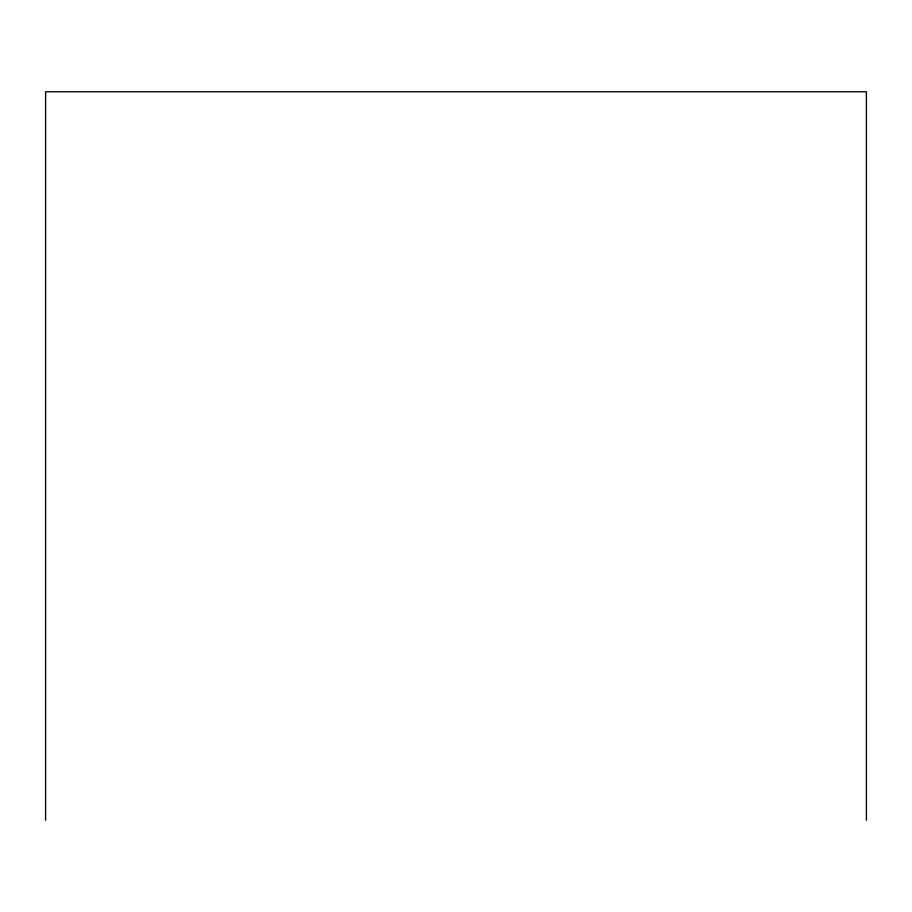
<?xml version="1.0" encoding="UTF-8"?>
<svg xmlns="http://www.w3.org/2000/svg" width="912" height="912" viewBox="0 0 912 912"><rect width="100%" height="100%" fill="white"/><g stroke="black" fill="none" stroke-linecap="round" stroke-linejoin="round"><path stroke-width="1.37" d="M866.4 820.23L866.4 91.77L45.6 91.77L45.6 820.23"/></g></svg>
